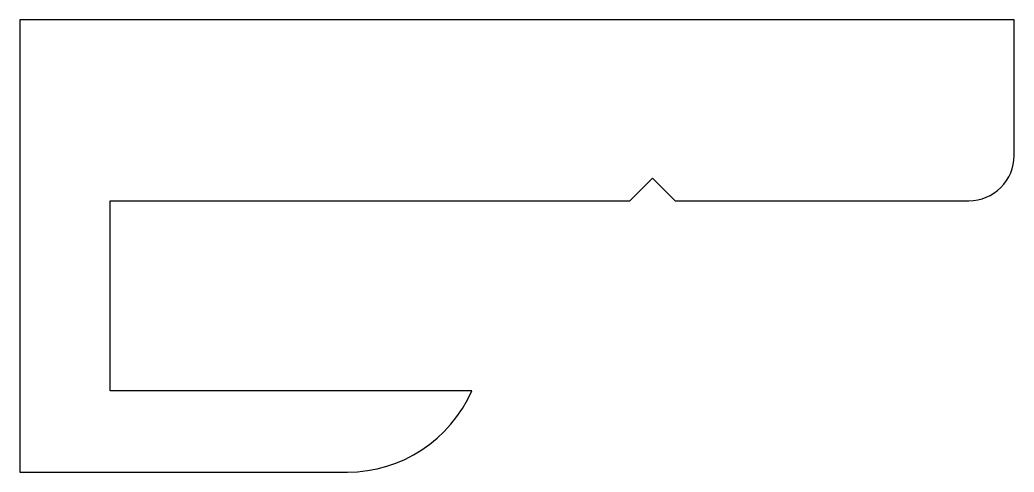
# Model space of a CAD drawing. Extents: x 138.1 to 160.1, y 215.5 to 225.5.
import ezdxf

# ---------------------------------------------------------------- set-up
doc = ezdxf.new("R2010")
doc.units = 0
doc.header["$LTSCALE"] = 15
doc.layers.get('0').update_dxf_attribs({"linetype": 'CONTINUOUS'})

msp = doc.modelspace()

# ---------------------------------------------------------------- linework, layer by layer
msp.add_lwpolyline([(140.133, 221.5), (151.633, 221.5), (152.133, 222), (152.633, 221.5), (159.133, 221.5, 0.414214), (160.133, 222.5), (160.133, 225.5), (138.133, 225.5), (138.133, 215.5), (145.384, 215.5, 0.298217), (148.133, 217.3), (140.133, 217.3)], format="xyb", close=True)

doc.saveas('drawing.dxf')
